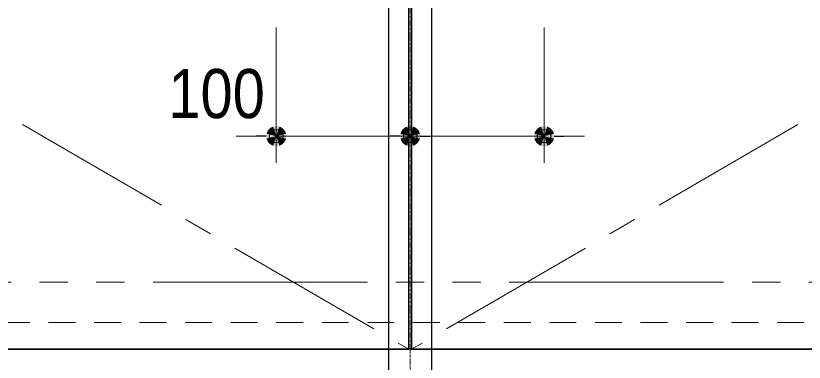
# Model space of a CAD drawing. Units: millimetres, scale not verified. Extents: x -6062 to 6062, y -3045 to 3045.
# Drawn here: x -5162 to -4573, y -1940 to -1681 of the extents above; entities that cross this region are included whole.
import ezdxf
from ezdxf.enums import TextEntityAlignment as Align

# ---------------------------------------------------------------- set-up
doc = ezdxf.new("R2010")
doc.units = ezdxf.units.MM
doc.header["$LTSCALE"] = 20
doc.header["$PDMODE"] = 32
doc.header["$PDSIZE"] = 10
for name, pattern in [('USER2', [1.7, 1, -0.7]), ('USER3', [2.91, 1.76, -0.4, 0.35, -0.4]), ('USER4', [9.172222, 5.997222, -1.058333, 1.058333, -1.058333]), ('USER5', [13.3, 8, -1.06, 1.06, -1.06, 1.06, -1.06])]:
    doc.linetypes.add(name, pattern=pattern)
for name, color, linetype, lineweight in [('0-2_0', 7, 'Continuous', 25), ('0-4_2寸法-2', 7, 'Continuous', 15), ('0-7_5ボウル・キャビネット', 7, 'Continuous', 15), ('0-8_4給排水', 7, 'Continuous', 30)]:
    doc.layers.add(name, color=color, linetype=linetype, lineweight=lineweight)
doc.layers.add('0-3_Defpoints', color=7, linetype='Continuous')
doc.styles.add('ＭＳ Ｐゴシック', font='')
doc.styles.get('ＭＳ Ｐゴシック').set_extended_font_data('MS PGothic')

# ---------------------------------------------------------------- blocks, each defined once
blk = doc.blocks.new('_Dot')
at = {"layer": '0-2_0'}
blk.add_line((-10, 0), (-20, 0), dxfattribs=at)
for points in [[(0, 0), (-6.37, 7.71), (-5.36, 8.44)], [(0, 0), (-5.36, 8.44), (-4.26, 9.05)], [(0, 0), (-4.26, 9.05), (-3.09, 9.51)], [(0, 0), (-3.09, 9.51), (-1.87, 9.82)], [(0, 0), (-1.87, 9.82), (-0.63, 9.98)], [(0, 0), (-0.63, 9.98), (0.63, 9.98)], [(0, 0), (0.63, 9.98), (1.87, 9.82)], [(0, 0), (1.87, 9.82), (3.09, 9.51)], [(0, 0), (3.09, 9.51), (4.26, 9.05)], [(0, 0), (4.26, 9.05), (5.36, 8.44)], [(0, 0), (5.36, 8.44), (6.37, 7.71)], [(0, 0), (-10, 0), (-9.92, 1.25)], [(0, 0), (-9.92, -1.25), (-10, 0)], [(0, 0), (-9.92, 1.25), (-9.69, 2.49)], [(0, 0), (-9.69, -2.49), (-9.92, -1.25)], [(0, 0), (-9.69, 2.49), (-9.3, 3.68)], [(0, 0), (-9.3, -3.68), (-9.69, -2.49)], [(0, 0), (-9.3, 3.68), (-8.76, 4.82)], [(0, 0), (-8.76, -4.82), (-9.3, -3.68)], [(0, 0), (-8.76, 4.82), (-8.09, 5.88)], [(0, 0), (-8.09, -5.88), (-8.76, -4.82)], [(0, 0), (-8.09, 5.88), (-7.29, 6.85)], [(0, 0), (-7.29, -6.85), (-8.09, -5.88)], [(0, 0), (-7.29, 6.85), (-6.37, 7.71)], [(0, 0), (-6.37, -7.71), (-7.29, -6.85)], [(0, 0), (-5.36, -8.44), (-6.37, -7.71)], [(0, 0), (-4.26, -9.05), (-5.36, -8.44)], [(0, 0), (-3.09, -9.51), (-4.26, -9.05)], [(0, 0), (-1.87, -9.82), (-3.09, -9.51)], [(0, 0), (-0.63, -9.98), (-1.87, -9.82)], [(0, 0), (0.63, -9.98), (-0.63, -9.98)], [(0, 0), (6.37, 7.71), (7.29, 6.85)], [(0, 0), (7.29, 6.85), (8.09, 5.88)], [(0, 0), (8.09, 5.88), (8.76, 4.82)], [(0, 0), (8.76, 4.82), (9.3, 3.68)], [(0, 0), (9.3, 3.68), (9.69, 2.49)], [(0, 0), (9.69, 2.49), (9.92, 1.25)], [(0, 0), (9.92, 1.25), (10, 0)], [(0, 0), (1.87, -9.82), (0.63, -9.98)], [(0, 0), (3.09, -9.51), (1.87, -9.82)], [(0, 0), (4.26, -9.05), (3.09, -9.51)], [(0, 0), (5.36, -8.44), (4.26, -9.05)], [(0, 0), (6.37, -7.71), (5.36, -8.44)], [(0, 0), (7.29, -6.85), (6.37, -7.71)], [(0, 0), (8.09, -5.88), (7.29, -6.85)], [(0, 0), (8.76, -4.82), (8.09, -5.88)], [(0, 0), (9.3, -3.68), (8.76, -4.82)], [(0, 0), (9.69, -2.49), (9.3, -3.68)], [(0, 0), (9.92, -1.25), (9.69, -2.49)], [(0, 0), (10, 0), (9.92, -1.25)]]:
    blk.add_solid(points, dxfattribs=at)
blk = doc.blocks.new('グループ-31')
at = {"layer": '0-8_4給排水', "linetype": 'USER3', "lineweight": 15}
blk.add_line((-61600, -41400), (-61600, -20660), dxfattribs=at)
at = {"layer": '0-8_4給排水'}
blk.add_lwpolyline([(-61280, -30820), (-61280, -40120), (-61920, -40120), (-61920, -31893.3)], dxfattribs=at)

msp = doc.modelspace()

# ---------------------------------------------------------------- linework, layer by layer
at = {"layer": '0-3_Defpoints'}
for p in [(-4967.5, -1771), (-4867.5, -1771), (-4767.5, -1771)]:
    msp.add_point(p, dxfattribs=at)
at = {"layer": '0-4_2寸法-2'}
for p, q in [((-4967.5, -1690), (-4967.5, -1791)), ((-4767.5, -1690), (-4767.5, -1791)), ((-4867.5, -1751), (-4867.3, -1751)), ((-4867.5, -1751), (-4867.3, -1751)), ((-4982.51, -1771), (-4997.51, -1771)), ((-4867.5, -1771), (-4967.5, -1771)), ((-4882.51, -1771), (-4897.51, -1771)), ((-4867.5, -1771), (-4767.5, -1771)), ((-4852.49, -1771), (-4837.49, -1771)), ((-4752.49, -1771), (-4737.49, -1771))]:
    msp.add_line(p, q, dxfattribs=at)
at = {"layer": '0-7_5ボウル・キャビネット', "linetype": 'USER5'}
msp.add_line((-4367.5, -1880), (-5367.5, -1880), dxfattribs=at)
at = {"layer": '0-7_5ボウル・キャビネット', "linetype": 'USER2'}
msp.add_line((-4437.5, -1910), (-5297.5, -1910), dxfattribs=at)
at = {"layer": '0-7_5ボウル・キャビネット', "lineweight": 30}
for points in [[(-5317.5, -1330), (-4417.5, -1330), (-4417.5, -1930), (-5317.5, -1930)], [(-5315.5, -1410), (-5315.5, -1930), (-4868.5, -1930), (-4868.5, -1410)], [(-4419.5, -1410), (-4866.5, -1410), (-4866.5, -1930), (-4419.5, -1930)]]:
    msp.add_lwpolyline(points, close=True, dxfattribs=at)
at = {"layer": '0-7_5ボウル・キャビネット', "linetype": 'USER4'}
for points in [[(-4868.5, -1410), (-5315.5, -1670), (-4868.5, -1930)], [(-4866.5, -1410), (-4419.5, -1670), (-4866.5, -1930)]]:
    msp.add_lwpolyline(points, dxfattribs=at)

# ---------------------------------------------------------------- block references
at = {"layer": '0-4_2寸法-2', "xscale": 0.7503418, "yscale": 0.7503418}
for p in [(-4967.5, -1771), (-4867.5, -1771)]:
    msp.add_blockref('_Dot', p, dxfattribs=at)
at = {"layer": '0-4_2寸法-2', "xscale": 0.7503418, "yscale": 0.7503418, "rotation": 180}
for p in [(-4867.5, -1771), (-4767.5, -1771)]:
    msp.add_blockref('_Dot', p, dxfattribs=at)
at = {"layer": '0-8_4給排水', "xscale": 0.05, "yscale": 0.05}
msp.add_blockref('グループ-31', (-1787.5, 0), dxfattribs=at)

# ---------------------------------------------------------------- texts
at = {"layer": '0-4_2寸法-2', "style": 'ＭＳ Ｐゴシック', "width": 0.9}
msp.add_text('100', height=36.66, dxfattribs=at).set_placement((-5048.07, -1768.52), align=Align.BOTTOM_LEFT)

doc.saveas('drawing.dxf')
